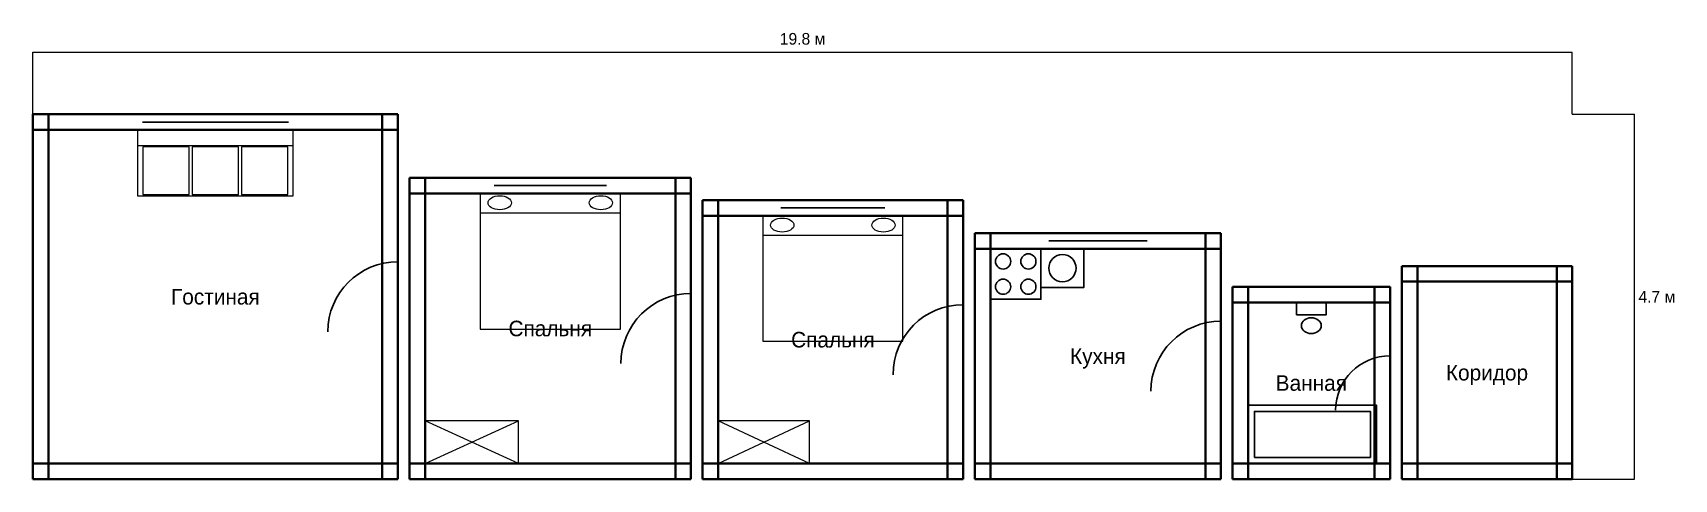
# Model space of a CAD drawing. Header units: metres. Extents: x 15 to 2124, y 30 to 604.
import ezdxf
from ezdxf.enums import TextEntityAlignment as Align

# ---------------------------------------------------------------- set-up
doc = ezdxf.new("R2010")
doc.units = ezdxf.units.M
for name, color, linetype, lineweight in [('Двери', 7, 'Continuous', 25), ('Мебель', 7, 'Continuous', 18), ('Окна', 7, 'Continuous', 25), ('Размеры', 1, 'Continuous', 13), ('Стены', 7, 'Continuous', 35), ('Текст', 7, 'Continuous', 13)]:
    doc.layers.add(name, color=color, linetype=linetype, lineweight=lineweight)

msp = doc.modelspace()

# ---------------------------------------------------------------- linework, layer by layer
at = {"layer": 'Двери'}
for p, q in [((484, 219.5), (484, 309.5)), ((860.5, 178.7), (860.5, 268.6)), ((1210.2, 164.3), (1210.2, 254.3)), ((1541.4, 143.1), (1541.4, 233.1)), ((1758.7, 118.6), (1758.7, 188.6))]:
    msp.add_line(p, q, dxfattribs=at)
for centre, radius in [((484, 219.5), 90), ((860.5, 178.7), 90), ((1210.2, 164.3), 90), ((1541.4, 143.1), 90), ((1758.7, 118.6), 70)]:
    msp.add_arc(centre, radius, 90, 180, dxfattribs=at)
at = {"layer": 'Мебель'}
for p, q in [((149.5, 459), (349.5, 459)), ((589.8, 372.3), (769.8, 372.3)), ((952.8, 343.6), (1132.8, 343.6)), ((519, 50), (639, 105)), ((639, 50), (519, 105)), ((895.5, 50), (1012.6, 105)), ((1012.6, 50), (895.5, 105))]:
    msp.add_line(p, q, dxfattribs=at)
for points in [[(149.5, 394), (349.5, 394), (349.5, 479), (149.5, 479), (149.5, 394)], [(156.5, 396), (215.8, 396), (215.8, 457), (156.5, 457), (156.5, 396)], [(219.8, 396), (279.2, 396), (279.2, 457), (219.8, 457), (219.8, 396)], [(283.2, 396), (342.5, 396), (342.5, 457), (283.2, 457), (283.2, 396)], [(589.8, 223), (769.8, 223), (769.8, 397.3), (589.8, 397.3), (589.8, 223)], [(952.8, 207.2), (1132.8, 207.2), (1132.8, 368.6), (952.8, 368.6), (952.8, 207.2)], [(519, 50), (639, 50), (639, 105), (519, 105), (519, 50)], [(895.5, 50), (1012.6, 50), (1012.6, 105), (895.5, 105), (895.5, 50)]]:
    msp.add_lwpolyline(points, dxfattribs=at)
for centre in [(614.8, 385.3), (744.8, 385.3), (977.8, 356.6), (1107.8, 356.6)]:
    msp.add_ellipse(centre, major_axis=(15, 0), ratio=0.6, dxfattribs=at)
at = {"layer": 'Окна'}
for p, q in [((155.7, 499), (343.3, 499)), ((155.7, 489), (343.3, 489)), ((155.7, 479), (343.3, 479)), ((607.5, 417.3), (752.1, 417.3)), ((607.5, 407.3), (752.1, 407.3)), ((607.5, 397.3), (752.1, 397.3)), ((975.9, 388.6), (1109.8, 388.6)), ((975.9, 378.6), (1109.8, 378.6)), ((975.9, 368.6), (1109.8, 368.6)), ((1320.1, 346.2), (1446.5, 346.2)), ((1320.1, 336.2), (1446.5, 336.2)), ((1320.1, 326.2), (1446.5, 326.2))]:
    msp.add_line(p, q, dxfattribs=at)
at = {"layer": 'Размеры', "color": 1}
for p, q in [((15, 579), (1992.8, 579)), ((15, 499), (15, 579)), ((1992.8, 499), (1992.8, 579)), ((1992.8, 499), (2072.8, 499)), ((2072.8, 30), (2072.8, 499)), ((1992.8, 30), (2072.8, 30))]:
    msp.add_line(p, q, dxfattribs=at)
at = {"layer": 'Сантехника'}
for points in [[(1245.2, 261.2), (1310.2, 261.2), (1310.2, 326.2), (1245.2, 326.2), (1245.2, 261.2)], [(1310.2, 276.2), (1365.2, 276.2), (1365.2, 326.2), (1310.2, 326.2), (1310.2, 276.2)], [(1638.5, 241.1), (1676.5, 241.1), (1676.5, 257.2), (1638.5, 257.2), (1638.5, 241.1)], [(1576.4, 50), (1741.4, 50), (1741.4, 125), (1576.4, 125), (1576.4, 50)], [(1584.4, 58), (1733.4, 58), (1733.4, 117), (1584.4, 117), (1584.4, 58)]]:
    msp.add_lwpolyline(points, dxfattribs=at)
for centre, radius in [((1261.5, 309.9), 9.75), ((1294, 309.9), 9.75), ((1337.7, 301.2), 17.5), ((1261.5, 277.4), 9.75), ((1294, 277.4), 9.75)]:
    msp.add_circle(centre, radius, dxfattribs=at)
msp.add_ellipse((1657.5, 227.3), major_axis=(12.7, 0), ratio=0.8, dxfattribs=at)
at = {"layer": 'Стены'}
for p, q in [((484, 499), (15, 499)), ((15, 499), (15, 30)), ((35, 499), (35, 30)), ((464, 30), (464, 499)), ((484, 30), (484, 499)), ((484, 479), (15, 479)), ((860.5, 417.3), (499, 417.3)), ((499, 417.3), (499, 30)), ((519, 417.3), (519, 30)), ((840.5, 30), (840.5, 417.3)), ((860.5, 30), (860.5, 417.3)), ((860.5, 397.3), (499, 397.3)), ((1210.2, 388.6), (875.5, 388.6)), ((875.5, 388.6), (875.5, 30)), ((895.5, 388.6), (895.5, 30)), ((1190.2, 30), (1190.2, 388.6)), ((1210.2, 30), (1210.2, 388.6)), ((1210.2, 368.6), (875.5, 368.6)), ((1541.4, 346.2), (1225.2, 346.2)), ((1225.2, 346.2), (1225.2, 30)), ((1245.2, 346.2), (1245.2, 30)), ((1521.4, 30), (1521.4, 346.2)), ((1541.4, 30), (1541.4, 346.2)), ((1541.4, 326.2), (1225.2, 326.2)), ((1992.8, 303.9), (1773.7, 303.9)), ((1773.7, 303.9), (1773.7, 30)), ((1793.7, 303.9), (1793.7, 30)), ((1972.8, 30), (1972.8, 303.9)), ((1992.8, 30), (1992.8, 303.9)), ((1758.7, 277.2), (1556.4, 277.2)), ((1556.4, 277.2), (1556.4, 30)), ((1576.4, 277.2), (1576.4, 30)), ((1738.7, 30), (1738.7, 277.2)), ((1758.7, 30), (1758.7, 277.2)), ((1992.8, 283.9), (1773.7, 283.9)), ((1758.7, 257.2), (1556.4, 257.2)), ((15, 50), (484, 50)), ((499, 50), (860.5, 50)), ((875.5, 50), (1210.2, 50)), ((1225.2, 50), (1541.4, 50)), ((1556.4, 50), (1758.7, 50)), ((1773.7, 50), (1992.8, 50)), ((15, 30), (484, 30)), ((499, 30), (860.5, 30)), ((875.5, 30), (1210.2, 30)), ((1225.2, 30), (1541.4, 30)), ((1556.4, 30), (1758.7, 30)), ((1773.7, 30), (1992.8, 30))]:
    msp.add_line(p, q, dxfattribs=at)

# ---------------------------------------------------------------- texts
at = {"layer": 'Размеры', "color": 1}
msp.add_text('19.8 м', height=15, dxfattribs=at).set_placement((1003.9, 584), align=Align.BOTTOM_CENTER)
msp.add_text('4.7 м', height=15, dxfattribs=at).set_placement((2077.8, 264.5), align=Align.MIDDLE_LEFT)
at = {"layer": 'Текст'}
for s, p in [('Гостиная', (249.5, 264.5)), ('Спальня', (679.8, 223.7)), ('Спальня', (1042.9, 209.3)), ('Кухня', (1383.3, 188.1)), ('Коридор', (1883.2, 166.9)), ('Ванная', (1657.5, 153.6))]:
    msp.add_text(s, height=20, dxfattribs=at).set_placement(p, align=Align.MIDDLE_CENTER)

doc.saveas('drawing.dxf')
